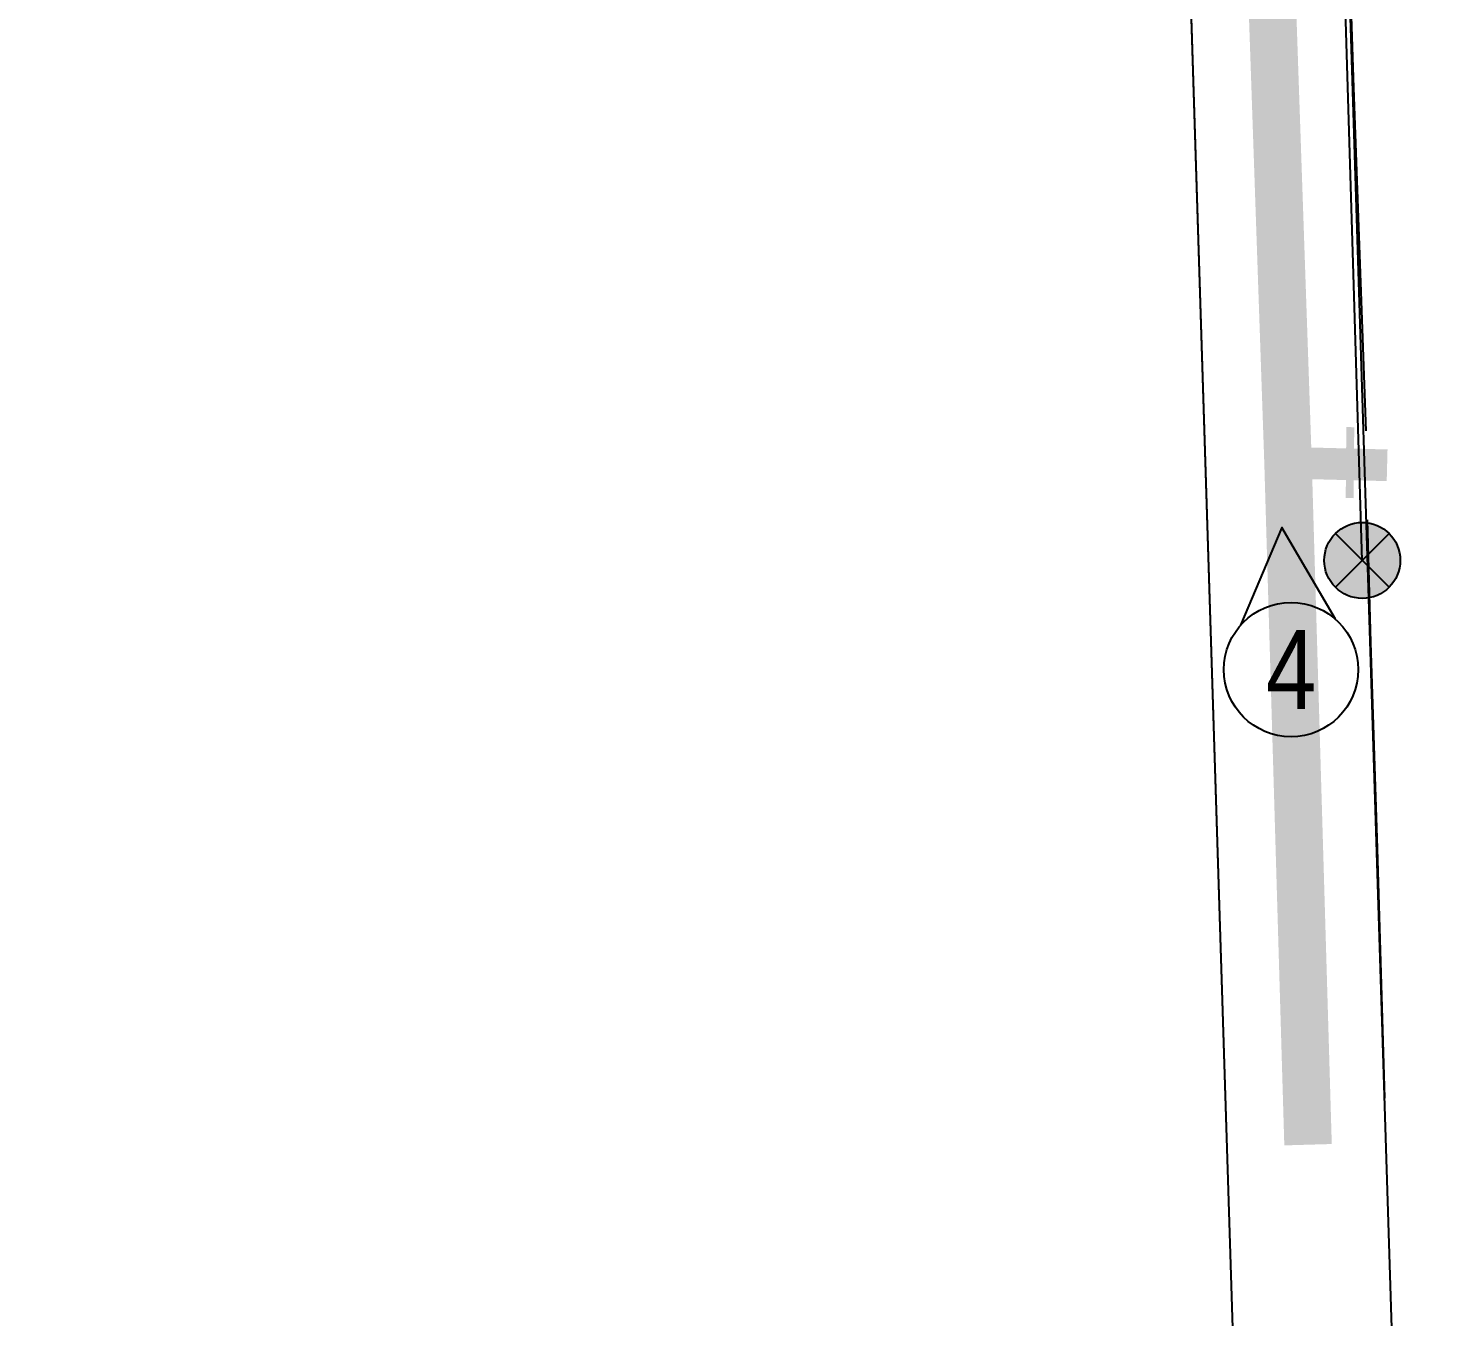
# Model space of a CAD drawing. Extents: x 634962 to 644935, y 5969185 to 5972988.
# Drawn here: x 641546.8 to 641725.3, y 5970782.8 to 5970945.6 of the extents above; entities that cross this region are included whole.
import ezdxf
from ezdxf.enums import TextEntityAlignment as Align

# ---------------------------------------------------------------- set-up
doc = ezdxf.new("R2010")
doc.units = 0
doc.header["$LTSCALE"] = 5
for name, color, linetype in [('AS-FENCE-DASH', 48, 'foc-FENCE-DASH'), ('AS-POWER-BURIED-ATCO PIPELINES', 241, 'foc-POWER_BURIED'), ('AS-POWER-EXISTING-PP', 72, 'Continuous'), ('AS-ROADS', 254, 'Continuous'), ('CG-NOTES', 7, 'Continuous'), ('L-SEC', 7, 'Continuous')]:
    doc.layers.add(name, color=color, linetype=linetype)
doc.layers.add('AS-GENERAL', color=48, linetype='Continuous', lineweight=18)
doc.layers.add('AS-TELUS-ATCO PIPELINES', color=7, linetype='foc-TEL', lineweight=9, true_color=0xff9c38)
doc.styles.add('80L', font='ARIALN.TTF', dxfattribs={"height": 10})
doc.styles.add('foc-LtypeFont', font='ARIALN.TTF', dxfattribs={"height": 7.35})
doc.linetypes.add('foc-FENCE-DASH', pattern='A,0.5,-0.5,1,-0.5,1,-0.5,1,-0.5,1,-0.5,["X",foc-LtypeFont,S=0.2,R=0,X=-0.625,Y=-0.75],-0.5', length=7.5)
doc.linetypes.add('foc-POWER_BURIED', pattern='A,10,-1,["P",foc-LtypeFont,S=0.2,R=0,X=-0.425,Y=-0.75],-2', length=13)
doc.linetypes.add('foc-TEL', pattern='A,2,-1,["T",foc-LtypeFont,S=0.2,R=0,X=-0.425,Y=-0.75],-1.24,8', length=12.24)
doc.linetypes.add('foc-TEL-NOLINE', pattern='A,0,-2,["T",foc-LtypeFont,S=0.2,R=0,X=-0.425,Y=-0.75],-10.24', length=12.24)

# ---------------------------------------------------------------- blocks, each defined once
blk = doc.blocks.new('POWERPOLE')
h = blk.add_hatch(color=255)
edge = h.paths.add_edge_path()
edge.add_arc((0, 0), 0.96, 0, 360)
at = {"linetype": 'Continuous'}
for p, q in [((0.679, -0.679), (-0.679, 0.679)), ((-0.679, -0.679), (0.679, 0.679))]:
    blk.add_line(p, q, dxfattribs=at)
blk.add_circle((0, 0), 0.96, dxfattribs=at)
blk = doc.blocks.new('*U633')
at = {"layer": 'CG-NOTES', "color": 182}
blk.add_lwpolyline([(5.6, 6.37), (-1.15, 17.96), (-6.37, 5.6)], dxfattribs=at)
blk.add_circle((0, 0), 8.49, dxfattribs=at)
at = {"color": 182, "style": '80L'}
blk.add_attdef('#', text='', height=10, dxfattribs=at).set_placement((0, 0), align=Align.MIDDLE_CENTER)

msp = doc.modelspace()

# ---------------------------------------------------------------- linework, layer by layer
at = {"layer": 'AS-FENCE-DASH', "flags": 128}
for points in [[(641712.63, 5970983.052), (641713.467, 5970960.082), (641714.182, 5970938.03), (641715.734, 5970894.682)], [(641715.898, 5970883.459), (641716.344, 5970867.969), (641717.185, 5970841.916), (641718.098, 5970810.386)]]:
    msp.add_lwpolyline(points, dxfattribs=at)
at = {"layer": 'AS-GENERAL', "const_width": 1, "flags": 128}
msp.add_lwpolyline([(641713.773, 5970895.163), (641713.697, 5970886.194)], dxfattribs=at)
at = {"layer": 'AS-POWER-BURIED-ATCO PIPELINES', "flags": 128}
msp.add_lwpolyline([(641715.286, 5970878.322), (641711.542, 5971002.157)], dxfattribs=at)
at = {"layer": 'AS-ROADS', "flags": 128}
for points, const_width in [([(641696.067, 5971177.282), (641705.91, 5970890.664), (641708.436, 5970804.491)], 5.998), ([(641718.425, 5970890.344), (641705.91, 5970890.664)], 3.999)]:
    msp.add_lwpolyline(points, dxfattribs=dict(at, const_width=const_width))
at = {"layer": 'AS-TELUS-ATCO PIPELINES', "linetype": 'foc-TEL-NOLINE', "flags": 128}
msp.add_lwpolyline([(641698.098, 5970806.651), (641692.54, 5970982.38), (641667.094, 5971788.508), (641653.101, 5972223.151), (641546.783, 5972432.447)], dxfattribs=at)
at = {"layer": 'L-SEC'}
for p, q in [((641692.54, 5970982.38), (641705.221, 5970581.426)), ((641725.323, 5970582.075), (641712.64, 5970983.049))]:
    msp.add_line(p, q, dxfattribs=at)

# ---------------------------------------------------------------- block references
at = {"layer": 'AS-POWER-EXISTING-PP', "xscale": 4.998718400000018, "yscale": 4.998718400000018, "zscale": 4.998718400000018}
msp.add_blockref('POWERPOLE', (641715.286, 5970878.322), dxfattribs=at)
at = {"layer": 'CG-NOTES', "xscale": 0.99974368, "yscale": 0.99974368, "zscale": 0.99974368}
msp.add_blockref('*U633', (641706.292, 5970864.529), dxfattribs=at).add_auto_attribs({'#': '4'})

doc.saveas('drawing.dxf')
